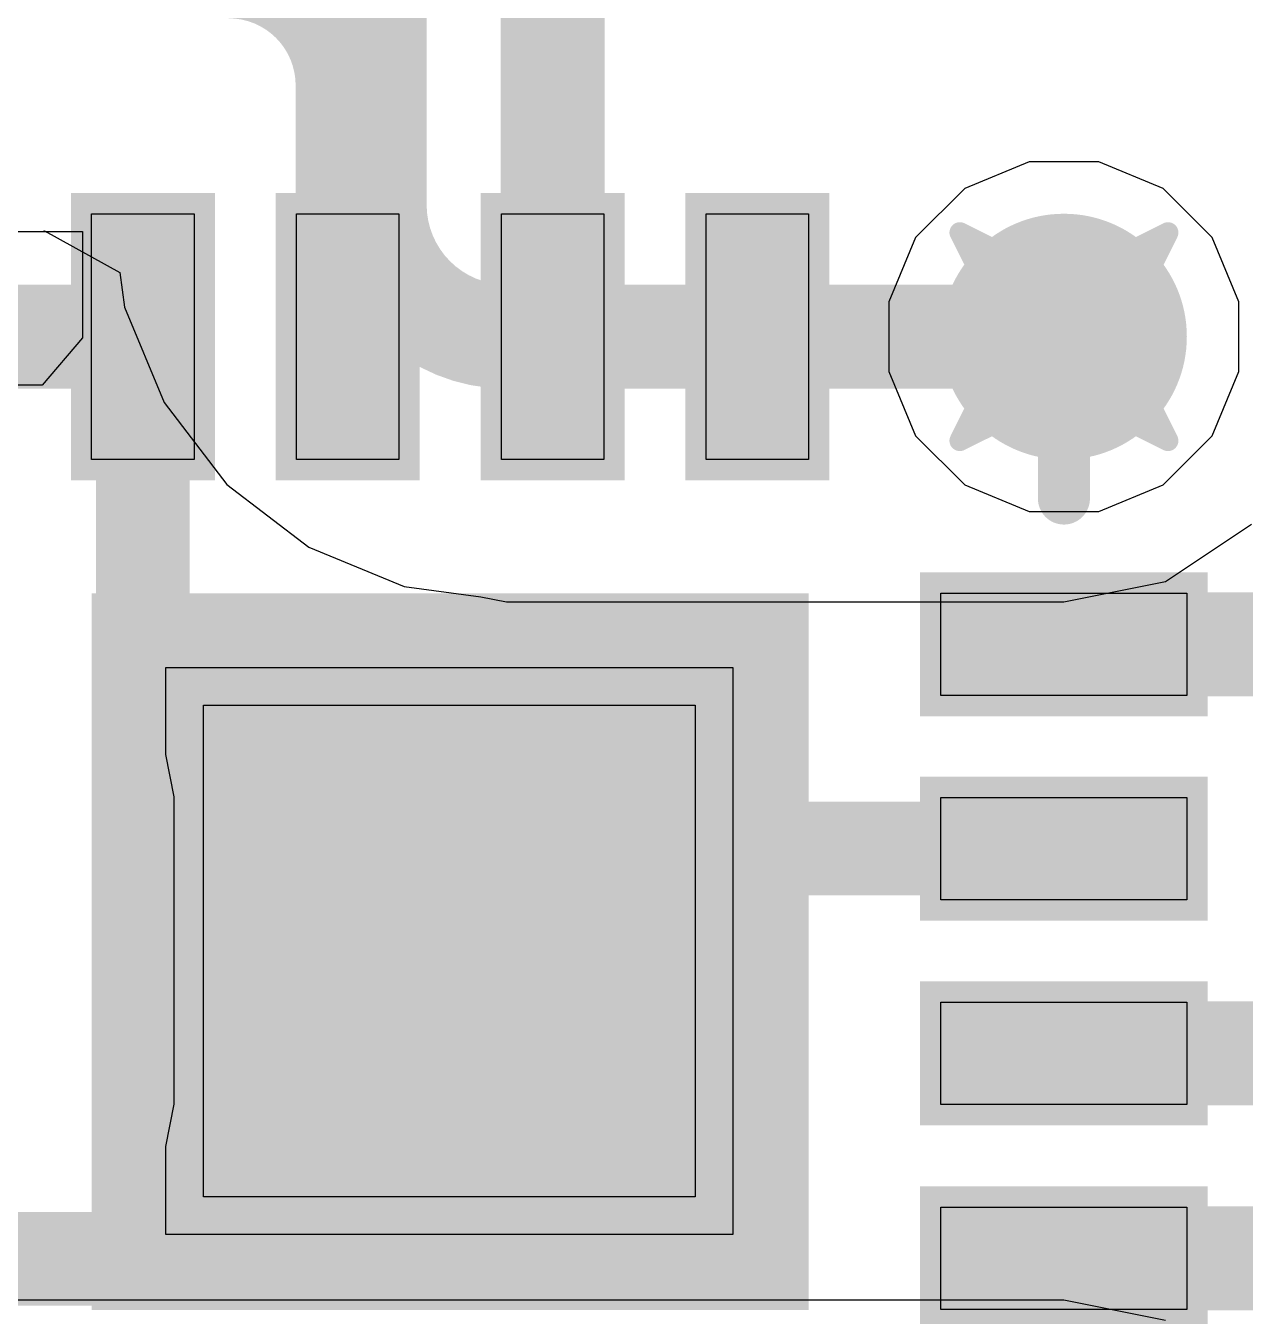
# Model space of a CAD drawing. Header units: inches. Extents: x -2 to 5376, y -4 to 5426.
# Drawn here: x 81.616 to 84.592, y 83.109 to 86.259 of the extents above; entities that cross this region are included whole.
import ezdxf

# ---------------------------------------------------------------- set-up
doc = ezdxf.new("R2010")
doc.units = ezdxf.units.IN
for name, color, linetype in [('Bottom Layer', 5, 'Continuous'), ('Drill Drawing', 1, 'Continuous'), ('Layer 1', 16, 'Continuous'), ('Layer 2', 76, 'Continuous'), ('Top Layer', 1, 'Continuous'), ('Top Overlay', 2, 'Continuous'), ('Top Paste', 8, 'Continuous'), ('Top Solder', 216, 'Continuous'), ('Via Holes', 16, 'Continuous')]:
    doc.layers.add(name, color=color, linetype=linetype)

# ---------------------------------------------------------------- blocks, each defined once
blk = doc.blocks.new('VQFN_16_3_3__26')
at = {"layer": 'Top Layer'}
for points in [[(-0.8729091, 1.7999964), (-0.6228969, 1.7999964), (-0.6228969, 1.1999976), (-0.8729091, 1.1999976)], [(-0.3730371, 1.7999964), (-0.1230249, 1.7999964), (-0.1230249, 1.1999976), (-0.3730371, 1.1999976)], [(0.1270889, 1.7999964), (0.3771011, 1.7999964), (0.3771011, 1.1999976), (0.1270889, 1.1999976)], [(0.6269608999999999, 1.7999964), (0.8769731, 1.7999964), (0.8769731, 1.1999976), (0.6269608999999999, 1.1999976)], [(1.7999964, 0.8734171), (1.7999964, 0.6234048999999998), (1.1999976, 0.6234049), (1.1999976, 0.8734171)], [(-0.7501255, 0.7498714999999999), (0.7498714999999999, 0.7498714999999999), (0.7498714999999999, -0.7501255), (-0.7501255, -0.7501255)], [(1.7999964, 0.3750690999999999), (1.7999964, 0.1250568999999999), (1.1999976, 0.1250569000000001), (1.1999976, 0.3750691)], [(1.7999964, -0.1250569000000001), (1.7999964, -0.3750691), (1.1999976, -0.3750690999999999), (1.1999976, -0.1250568999999999)], [(1.7999964, -0.6249289), (1.7999964, -0.8749410999999999), (1.1999976, -0.8749410999999999), (1.1999976, -0.6249288999999999)]]:
    blk.add_hatch(color=1, dxfattribs=at).paths.add_polyline_path(points)
at = {"layer": 'Top Solder'}
for points in [[(-0.9237091000000001, 1.8507964), (-0.5720968999999999, 1.8507964), (-0.5720968999999999, 1.1491976), (-0.9237091000000001, 1.1491976)], [(-0.4238371, 1.8507964), (-0.0722249, 1.8507964), (-0.0722249, 1.1491976), (-0.4238371, 1.1491976)], [(0.0762889, 1.8507964), (0.4279011, 1.8507964), (0.4279011, 1.1491976), (0.0762889, 1.1491976)], [(0.5761609, 1.8507964), (0.9277731, 1.8507964), (0.9277731, 1.1491976), (0.5761609, 1.1491976)], [(1.8507964, 0.9242171), (1.8507964, 0.5726048999999999), (1.1491976, 0.5726049000000001), (1.1491976, 0.9242171)], [(-0.8009255, 0.8006715), (0.8006715, 0.8006715), (0.8006715, -0.8009255), (-0.8009255, -0.8009255)], [(1.8507964, 0.4258690999999999), (1.8507964, 0.0742568999999999), (1.1491976, 0.0742569000000001), (1.1491976, 0.4258691000000001)], [(1.8507964, -0.0742569000000001), (1.8507964, -0.4258691000000001), (1.1491976, -0.4258690999999999), (1.1491976, -0.0742568999999999)], [(1.8507964, -0.5741289), (1.8507964, -0.9257411), (1.1491976, -0.9257411), (1.1491976, -0.5741288999999999)]]:
    blk.add_hatch(color=216, dxfattribs=at).paths.add_polyline_path(points)
at = {"layer": 'Top Overlay', "const_width": 0.127}
for points in [[(1.108202, 1.4998954), (1.5001494, 1.4998954)], [(1.5001494, 1.1046206), (1.5001494, 1.4998954)]]:
    blk.add_lwpolyline(points, dxfattribs=at)
at = {"layer": 'Top Overlay', "const_width": 0.0635}
for points in [[(1.076452, 1.4998954, 1), (1.139952, 1.4998954, 1)], [(1.4683994, 1.4998954, 1), (1.5318994, 1.4998954, 1)], [(1.4683994, 1.4998954, 1), (1.5318994, 1.4998954, 1)], [(1.4683994, 1.1046206, 1), (1.5318994, 1.1046206, 1)]]:
    blk.add_lwpolyline(points, format="xyb", close=True, dxfattribs=at)
at = {"layer": 'Top Paste'}
for p, q in [((-0.8729218, 1.7999964), (-0.8729218, 1.7999964)), ((-0.8729218, 1.7999964), (-0.622935, 1.7999964)), ((-0.8729218, 1.1999976), (-0.8729218, 1.7999964)), ((-0.622935, 1.7999964), (-0.622935, 1.1999976)), ((-0.3729228, 1.7999964), (-0.3729228, 1.7999964)), ((-0.3729228, 1.7999964), (-0.122936, 1.7999964)), ((-0.3729228, 1.1999976), (-0.3729228, 1.7999964)), ((-0.122936, 1.7999964), (-0.122936, 1.1999976)), ((0.1270762, 1.8000218), (0.1270762, 1.8000218)), ((0.1270762, 1.8000218), (0.377063, 1.8000218)), ((0.1270762, 1.200023), (0.1270762, 1.8000218)), ((0.377063, 1.8000218), (0.377063, 1.200023)), ((0.6270752, 1.7999964), (0.6270752, 1.7999964)), ((0.6270752, 1.7999964), (0.8770619999999999, 1.7999964)), ((0.6270752, 1.1999976), (0.6270752, 1.7999964)), ((0.8770619999999999, 1.7999964), (0.8770619999999999, 1.1999976)), ((-0.622935, 1.1999976), (-0.8729218, 1.1999976)), ((-0.122936, 1.1999976), (-0.3729228, 1.1999976)), ((0.377063, 1.200023), (0.1270762, 1.200023)), ((0.8770619999999999, 1.1999976), (0.6270752, 1.1999976)), ((1.200023, 0.6234938), (1.200023, 0.8734806)), ((1.200023, 0.8734806), (1.8000218, 0.8734806)), ((1.8000218, 0.8734806), (1.8000218, 0.8734806)), ((1.8000218, 0.8734806), (1.8000218, 0.6234938)), ((-0.6000242, 0.5999734), (-0.6000242, 0.5999734)), ((-0.6000242, 0.5999734), (0.5999734, 0.5999734)), ((-0.6000242, -0.6000242), (-0.6000242, 0.5999734)), ((0.5999734, 0.5999734), (0.5999734, -0.6000242)), ((1.8000218, 0.6234938), (1.200023, 0.6234938)), ((1.1999976, 0.1250188), (1.1999976, 0.3750055999999999)), ((1.1999976, 0.3750055999999999), (1.7999964, 0.3750055999999999)), ((1.7999964, 0.3750055999999999), (1.7999964, 0.3750055999999999)), ((1.7999964, 0.3750055999999999), (1.7999964, 0.1250188)), ((1.7999964, 0.1250188), (1.1999976, 0.1250188)), ((1.1999976, -0.3749802), (1.1999976, -0.1249934)), ((1.1999976, -0.1249934), (1.7999964, -0.1249934)), ((1.7999964, -0.1249934), (1.7999964, -0.1249934)), ((1.7999964, -0.1249934), (1.7999964, -0.3749802)), ((1.7999964, -0.3749802), (1.1999976, -0.3749802)), ((0.5999734, -0.6000242), (-0.6000242, -0.6000242)), ((1.1999976, -0.8749792), (1.1999976, -0.6249924)), ((1.1999976, -0.6249924), (1.7999964, -0.6249924)), ((1.7999964, -0.6249924), (1.7999964, -0.6249924)), ((1.7999964, -0.6249924), (1.7999964, -0.8749792)), ((1.7999964, -0.8749792), (1.1999976, -0.8749792))]:
    blk.add_line(p, q, dxfattribs=at)

msp = doc.modelspace()

# ---------------------------------------------------------------- hatches: boundary and pattern name
at = {"layer": 'Bottom Layer'}
h = msp.add_hatch(color=5, dxfattribs=at)
edge = h.paths.add_edge_path()
edge.add_arc((84.15002473999999, 85.50002458), 0.2999994, 0, 360)
h = msp.add_hatch(color=5, dxfattribs=at)
edge = h.paths.add_edge_path()
edge.add_arc((82.27368356, 84.3760695), 0.2999994, 0, 360)
h = msp.add_hatch(color=5, dxfattribs=at)
edge = h.paths.add_edge_path()
edge.add_arc((83.02581565999999, 84.3760695), 0.2999994, 0, 360)
h = msp.add_hatch(color=5, dxfattribs=at)
edge = h.paths.add_edge_path()
edge.add_arc((82.27368356, 83.6239374), 0.2999994, 0, 360)
h = msp.add_hatch(color=5, dxfattribs=at)
edge = h.paths.add_edge_path()
edge.add_arc((83.02581565999999, 83.6239374), 0.2999994, 0, 360)
at = {"layer": 'Layer 1'}
h = msp.add_hatch(color=16, dxfattribs=at)
edge = h.paths.add_edge_path()
edge.add_arc((84.15002473999999, 85.50002458), 0.2999994, 0, 360)
h = msp.add_hatch(color=16, dxfattribs=at)
edge = h.paths.add_edge_path()
edge.add_arc((82.27368356, 84.3760695), 0.2999994, 0, 360)
h = msp.add_hatch(color=16, dxfattribs=at)
edge = h.paths.add_edge_path()
edge.add_arc((83.02581565999999, 84.3760695), 0.2999994, 0, 360)
h = msp.add_hatch(color=16, dxfattribs=at)
edge = h.paths.add_edge_path()
edge.add_arc((82.27368356, 83.6239374), 0.2999994, 0, 360)
h = msp.add_hatch(color=16, dxfattribs=at)
edge = h.paths.add_edge_path()
edge.add_arc((83.02581565999999, 83.6239374), 0.2999994, 0, 360)
at = {"layer": 'Layer 2'}
h = msp.add_hatch(color=76, dxfattribs=at)
edge = h.paths.add_edge_path()
edge.add_arc((84.15002473999999, 85.50002458), 0.2999994, 0, 360)
h = msp.add_hatch(color=76, dxfattribs=at)
edge = h.paths.add_edge_path()
edge.add_arc((82.27368356, 84.3760695), 0.2999994, 0, 360)
h = msp.add_hatch(color=76, dxfattribs=at)
edge = h.paths.add_edge_path()
edge.add_arc((83.02581565999999, 84.3760695), 0.2999994, 0, 360)
h = msp.add_hatch(color=76, dxfattribs=at)
edge = h.paths.add_edge_path()
edge.add_arc((82.27368356, 83.6239374), 0.2999994, 0, 360)
h = msp.add_hatch(color=76, dxfattribs=at)
edge = h.paths.add_edge_path()
edge.add_arc((83.02581565999999, 83.6239374), 0.2999994, 0, 360)
at = {"layer": 'Top Layer'}
h = msp.add_hatch(color=1, dxfattribs=at)
edge = h.paths.add_edge_path()
edge.add_arc((84.15002473999999, 85.50002458), 0.2999994, 0, 360)
msp.add_hatch(color=1, dxfattribs=at).paths.add_polyline_path([(81.77696624, 83.12366408), (83.52684844, 83.12366408), (83.52684844, 84.87354628), (81.77696624, 84.87354628)])
h = msp.add_hatch(color=1, dxfattribs=at)
edge = h.paths.add_edge_path()
edge.add_arc((82.27368356, 84.3760695), 0.2999994, 0, 360)
h = msp.add_hatch(color=1, dxfattribs=at)
edge = h.paths.add_edge_path()
edge.add_arc((83.02581565999999, 84.3760695), 0.2999994, 0, 360)
h = msp.add_hatch(color=1, dxfattribs=at)
edge = h.paths.add_edge_path()
edge.add_arc((82.27368356, 83.6239374), 0.2999994, 0, 360)
h = msp.add_hatch(color=1, dxfattribs=at)
edge = h.paths.add_edge_path()
edge.add_arc((83.02581565999999, 83.6239374), 0.2999994, 0, 360)
at = {"layer": 'Via Holes'}
h = msp.add_hatch(color=7, dxfattribs=at)
edge = h.paths.add_edge_path()
edge.add_arc((84.15002473999999, 85.50002458), 0.1499997, 0, 360)
h = msp.add_hatch(color=7, dxfattribs=at)
edge = h.paths.add_edge_path()
edge.add_arc((82.27368356, 84.3760695), 0.1499997, 0, 360)
h = msp.add_hatch(color=7, dxfattribs=at)
edge = h.paths.add_edge_path()
edge.add_arc((83.02581565999999, 84.3760695), 0.1499997, 0, 360)
h = msp.add_hatch(color=7, dxfattribs=at)
edge = h.paths.add_edge_path()
edge.add_arc((82.27368356, 83.6239374), 0.1499997, 0, 360)
h = msp.add_hatch(color=7, dxfattribs=at)
edge = h.paths.add_edge_path()
edge.add_arc((83.02581565999999, 83.6239374), 0.1499997, 0, 360)

# ---------------------------------------------------------------- linework, layer by layer
at = {"layer": 'Bottom Layer'}
for p, q in [((81.14987833999999, 85.75671444), (81.65564314, 85.75671444)), ((81.65564314, 85.75671444), (81.66198806, 85.75797682)), ((81.66198806, 85.75797682), (81.84606693999999, 85.65658255999999)), ((81.84606693999999, 85.65658255999999), (81.85719467999999, 85.5720666)), ((81.85719467999999, 85.5720666), (81.95360545999999, 85.33930607999999)), ((81.95360545999999, 85.33930607999999), (82.10697574, 85.13943348)), ((82.10697574, 85.13943348), (82.30685088, 84.9860632)), ((84.39778903999999, 84.90186727999999), (84.60783434, 85.04221498)), ((82.30685088, 84.9860632), (82.53960885999999, 84.88965242)), ((84.15002473999999, 84.85258366), (84.39778903999999, 84.90186727999999)), ((82.53960885999999, 84.88965242), (82.7271904, 84.864956)), ((82.7271904, 84.864956), (82.78938992, 84.85258366)), ((82.78938992, 84.85258366), (84.15002473999999, 84.85258366)), ((84.15002473999999, 83.1474715), (73.6143562, 83.1474715)), ((84.39778903999999, 83.09818788), (84.15002473999999, 83.1474715))]:
    msp.add_line(p, q, dxfattribs=at)
at = {"layer": 'Bottom Layer', "const_width": 0.254}
for points in [[(82.46756684, 85.82184765999999), (82.46756684, 88.79720112)], [(82.78938992, 85.50002458), (84.15002473999999, 85.50002458)]]:
    msp.add_lwpolyline(points, dxfattribs=at)
at = {"layer": 'Bottom Layer', "const_width": 0.127}
for points in [[(82.40406684, 85.82184765999999, 1), (82.53106684, 85.82184765999999, 1)], [(82.40406684, 85.82184765999999, 1), (82.53106684, 85.82184765999999, 1)], [(82.72588992, 85.50002458, 1), (82.85288992, 85.50002458, 1)], [(82.72588992, 85.50002458, 1), (82.85288992, 85.50002458, 1)], [(84.08652474, 85.50002458, 1), (84.21352474, 85.50002458, 1)]]:
    msp.add_lwpolyline(points, format="xyb", close=True, dxfattribs=at)
at = {"layer": 'Bottom Layer', "const_width": 0.254}
msp.add_lwpolyline([(82.78938992, 85.50002458, -0.4142135623730951), (82.46756684, 85.82184765999999)], format="xyb", dxfattribs=at)
at = {"layer": 'Drill Drawing', "const_width": 0.0508}
for points in [[(83.89602474, 85.75402457999999), (84.15002473999999, 85.62702458)], [(83.89602474, 85.75402457999999), (84.02302474, 85.50002458)], [(84.15002473999999, 85.62702458), (84.40402474, 85.75402457999999)], [(84.27702473999999, 85.50002458), (84.40402474, 85.75402457999999)], [(83.99762473999999, 85.65242457999999), (84.15002473999999, 85.57622457999999)], [(83.99762473999999, 85.65242457999999), (84.07382473999999, 85.50002458)], [(84.15002473999999, 85.57622457999999), (84.30242473999999, 85.65242457999999)], [(84.22622473999999, 85.50002458), (84.30242473999999, 85.65242457999999)], [(83.89602474, 85.24602458), (84.02302474, 85.50002458)], [(83.99762473999999, 85.34762457999999), (84.07382473999999, 85.50002458)], [(84.22622473999999, 85.50002458), (84.30242473999999, 85.34762457999999)], [(84.27702473999999, 85.50002458), (84.40402474, 85.24602458)], [(83.99762473999999, 85.34762457999999), (84.15002473999999, 85.42382458)], [(84.15002473999999, 85.42382458), (84.30242473999999, 85.34762457999999)], [(83.89602474, 85.24602458), (84.15002473999999, 85.37302457999999)], [(84.15002473999999, 85.37302457999999), (84.40402474, 85.24602458)], [(82.01968355999999, 84.63006949999999), (82.27368356, 84.5030695)], [(82.01968355999999, 84.63006949999999), (82.14668355999999, 84.3760695)], [(82.27368356, 84.5030695), (82.52768356, 84.63006949999999)], [(82.40068355999999, 84.3760695), (82.52768356, 84.63006949999999)], [(82.77181566, 84.63006949999999), (83.02581565999999, 84.5030695)], [(82.77181566, 84.63006949999999), (82.89881566, 84.3760695)], [(83.02581565999999, 84.5030695), (83.27981566, 84.63006949999999)], [(83.15281566, 84.3760695), (83.27981566, 84.63006949999999)], [(82.12128356, 84.5284695), (82.27368356, 84.45226949999999)], [(82.12128356, 84.5284695), (82.19748356, 84.3760695)], [(82.27368356, 84.45226949999999), (82.42608356, 84.5284695)], [(82.34988356, 84.3760695), (82.42608356, 84.5284695)], [(82.87341565999999, 84.5284695), (83.02581565999999, 84.45226949999999)], [(82.87341565999999, 84.5284695), (82.94961566, 84.3760695)], [(83.02581565999999, 84.45226949999999), (83.17821565999999, 84.5284695)], [(83.10201565999999, 84.3760695), (83.17821565999999, 84.5284695)], [(82.01968355999999, 84.1220695), (82.14668355999999, 84.3760695)], [(82.12128356, 84.2236695), (82.19748356, 84.3760695)], [(82.34988356, 84.3760695), (82.42608356, 84.2236695)], [(82.40068355999999, 84.3760695), (82.52768356, 84.1220695)], [(82.77181566, 84.1220695), (82.89881566, 84.3760695)], [(82.87341565999999, 84.2236695), (82.94961566, 84.3760695)], [(83.10201565999999, 84.3760695), (83.17821565999999, 84.2236695)], [(83.15281566, 84.3760695), (83.27981566, 84.1220695)], [(82.12128356, 84.2236695), (82.27368356, 84.2998695)], [(82.27368356, 84.2998695), (82.42608356, 84.2236695)], [(82.87341565999999, 84.2236695), (83.02581565999999, 84.2998695)], [(83.02581565999999, 84.2998695), (83.17821565999999, 84.2236695)], [(82.01968355999999, 84.1220695), (82.27368356, 84.24906949999999)], [(82.27368356, 84.24906949999999), (82.52768356, 84.1220695)], [(82.77181566, 84.1220695), (83.02581565999999, 84.24906949999999)], [(83.02581565999999, 84.24906949999999), (83.27981566, 84.1220695)], [(82.01968355999999, 83.8779374), (82.27368356, 83.7509374)], [(82.01968355999999, 83.8779374), (82.14668355999999, 83.6239374)], [(82.27368356, 83.7509374), (82.52768356, 83.8779374)], [(82.40068355999999, 83.6239374), (82.52768356, 83.8779374)], [(82.77181566, 83.8779374), (83.02581565999999, 83.7509374)], [(82.77181566, 83.8779374), (82.89881566, 83.6239374)], [(83.02581565999999, 83.7509374), (83.27981566, 83.8779374)], [(83.15281566, 83.6239374), (83.27981566, 83.8779374)], [(82.12128356, 83.77633739999999), (82.27368356, 83.7001374)], [(82.12128356, 83.77633739999999), (82.19748356, 83.6239374)], [(82.27368356, 83.7001374), (82.42608356, 83.77633739999999)], [(82.34988356, 83.6239374), (82.42608356, 83.77633739999999)], [(82.87341565999999, 83.77633739999999), (83.02581565999999, 83.7001374)], [(82.87341565999999, 83.77633739999999), (82.94961566, 83.6239374)], [(83.02581565999999, 83.7001374), (83.17821565999999, 83.77633739999999)], [(83.10201565999999, 83.6239374), (83.17821565999999, 83.77633739999999)], [(82.01968355999999, 83.36993739999998), (82.14668355999999, 83.6239374)], [(82.12128356, 83.47153739999999), (82.19748356, 83.6239374)], [(82.34988356, 83.6239374), (82.42608356, 83.47153739999999)], [(82.40068355999999, 83.6239374), (82.52768356, 83.36993739999998)], [(82.77181566, 83.36993739999998), (82.89881566, 83.6239374)], [(82.87341565999999, 83.47153739999999), (82.94961566, 83.6239374)], [(83.10201565999999, 83.6239374), (83.17821565999999, 83.47153739999999)], [(83.15281566, 83.6239374), (83.27981566, 83.36993739999998)], [(82.12128356, 83.47153739999999), (82.27368356, 83.54773739999999)], [(82.27368356, 83.54773739999999), (82.42608356, 83.47153739999999)], [(82.87341565999999, 83.47153739999999), (83.02581565999999, 83.54773739999999)], [(83.02581565999999, 83.54773739999999), (83.17821565999999, 83.47153739999999)], [(82.01968355999999, 83.36993739999998), (82.27368356, 83.4969374)], [(82.27368356, 83.4969374), (82.52768356, 83.36993739999998)], [(82.77181566, 83.36993739999998), (83.02581565999999, 83.4969374)], [(83.02581565999999, 83.4969374), (83.27981566, 83.36993739999998)]]:
    msp.add_lwpolyline(points, dxfattribs=at)
at = {"layer": 'Drill Drawing', "const_width": 0.0254}
for points in [[(83.88332473999999, 85.75402457999999, 1), (83.90872474, 85.75402457999999, 1)], [(83.88332473999999, 85.75402457999999, 1), (83.90872474, 85.75402457999999, 1)], [(84.39132474, 85.75402457999999, 1), (84.41672473999999, 85.75402457999999, 1)], [(84.39132474, 85.75402457999999, 1), (84.41672473999999, 85.75402457999999, 1)], [(83.98492474, 85.65242457999999, 1), (84.01032473999999, 85.65242457999999, 1)], [(83.98492474, 85.65242457999999, 1), (84.01032473999999, 85.65242457999999, 1)], [(84.13732474, 85.62702458, 1), (84.16272474, 85.62702458, 1)], [(84.13732474, 85.62702458, 1), (84.16272474, 85.62702458, 1)], [(84.28972474, 85.65242457999999, 1), (84.31512473999999, 85.65242457999999, 1)], [(84.28972474, 85.65242457999999, 1), (84.31512473999999, 85.65242457999999, 1)], [(84.13732474, 85.57622457999999, 1), (84.16272474, 85.57622457999999, 1)], [(84.13732474, 85.57622457999999, 1), (84.16272474, 85.57622457999999, 1)], [(84.01032473999999, 85.50002458, 1), (84.03572474, 85.50002458, 1)], [(84.01032473999999, 85.50002458, 1), (84.03572474, 85.50002458, 1)], [(84.06112474, 85.50002458, 1), (84.08652474, 85.50002458, 1)], [(84.06112474, 85.50002458, 1), (84.08652474, 85.50002458, 1)], [(84.21352474, 85.50002458, 1), (84.23892474, 85.50002458, 1)], [(84.21352474, 85.50002458, 1), (84.23892474, 85.50002458, 1)], [(84.26432473999999, 85.50002458, 1), (84.28972474, 85.50002458, 1)], [(84.26432473999999, 85.50002458, 1), (84.28972474, 85.50002458, 1)], [(84.13732474, 85.42382458, 1), (84.16272474, 85.42382458, 1)], [(84.13732474, 85.42382458, 1), (84.16272474, 85.42382458, 1)], [(83.98492474, 85.34762457999999, 1), (84.01032473999999, 85.34762457999999, 1)], [(83.98492474, 85.34762457999999, 1), (84.01032473999999, 85.34762457999999, 1)], [(84.13732474, 85.37302457999999, 1), (84.16272474, 85.37302457999999, 1)], [(84.13732474, 85.37302457999999, 1), (84.16272474, 85.37302457999999, 1)], [(84.28972474, 85.34762457999999, 1), (84.31512473999999, 85.34762457999999, 1)], [(84.28972474, 85.34762457999999, 1), (84.31512473999999, 85.34762457999999, 1)], [(83.88332473999999, 85.24602458, 1), (83.90872474, 85.24602458, 1)], [(83.88332473999999, 85.24602458, 1), (83.90872474, 85.24602458, 1)], [(84.39132474, 85.24602458, 1), (84.41672473999999, 85.24602458, 1)], [(84.39132474, 85.24602458, 1), (84.41672473999999, 85.24602458, 1)], [(82.00698356, 84.63006949999999, 1), (82.03238356, 84.63006949999999, 1)], [(82.00698356, 84.63006949999999, 1), (82.03238356, 84.63006949999999, 1)], [(82.51498356, 84.63006949999999, 1), (82.54038356, 84.63006949999999, 1)], [(82.51498356, 84.63006949999999, 1), (82.54038356, 84.63006949999999, 1)], [(82.75911565999999, 84.63006949999999, 1), (82.78451566, 84.63006949999999, 1)], [(82.75911565999999, 84.63006949999999, 1), (82.78451566, 84.63006949999999, 1)], [(83.26711565999999, 84.63006949999999, 1), (83.29251565999999, 84.63006949999999, 1)], [(83.26711565999999, 84.63006949999999, 1), (83.29251565999999, 84.63006949999999, 1)], [(82.10858356, 84.5284695, 1), (82.13398356, 84.5284695, 1)], [(82.10858356, 84.5284695, 1), (82.13398356, 84.5284695, 1)], [(82.41338356, 84.5284695, 1), (82.43878356, 84.5284695, 1)], [(82.41338356, 84.5284695, 1), (82.43878356, 84.5284695, 1)], [(82.86071566, 84.5284695, 1), (82.88611566, 84.5284695, 1)], [(82.86071566, 84.5284695, 1), (82.88611566, 84.5284695, 1)], [(83.16551566, 84.5284695, 1), (83.19091565999999, 84.5284695, 1)], [(83.16551566, 84.5284695, 1), (83.19091565999999, 84.5284695, 1)], [(82.26098356, 84.5030695, 1), (82.28638355999999, 84.5030695, 1)], [(82.26098356, 84.5030695, 1), (82.28638355999999, 84.5030695, 1)], [(83.01311566, 84.5030695, 1), (83.03851566, 84.5030695, 1)], [(83.01311566, 84.5030695, 1), (83.03851566, 84.5030695, 1)], [(82.26098356, 84.45226949999999, 1), (82.28638355999999, 84.45226949999999, 1)], [(82.26098356, 84.45226949999999, 1), (82.28638355999999, 84.45226949999999, 1)], [(83.01311566, 84.45226949999999, 1), (83.03851566, 84.45226949999999, 1)], [(83.01311566, 84.45226949999999, 1), (83.03851566, 84.45226949999999, 1)], [(82.13398356, 84.3760695, 1), (82.15938356, 84.3760695, 1)], [(82.13398356, 84.3760695, 1), (82.15938356, 84.3760695, 1)], [(82.18478355999999, 84.3760695, 1), (82.21018356, 84.3760695, 1)], [(82.18478355999999, 84.3760695, 1), (82.21018356, 84.3760695, 1)], [(82.33718356, 84.3760695, 1), (82.36258355999999, 84.3760695, 1)], [(82.33718356, 84.3760695, 1), (82.36258355999999, 84.3760695, 1)], [(82.38798356, 84.3760695, 1), (82.41338356, 84.3760695, 1)], [(82.38798356, 84.3760695, 1), (82.41338356, 84.3760695, 1)], [(82.88611566, 84.3760695, 1), (82.91151565999999, 84.3760695, 1)], [(82.88611566, 84.3760695, 1), (82.91151565999999, 84.3760695, 1)], [(82.93691566, 84.3760695, 1), (82.96231565999999, 84.3760695, 1)], [(82.93691566, 84.3760695, 1), (82.96231565999999, 84.3760695, 1)], [(83.08931566, 84.3760695, 1), (83.11471566, 84.3760695, 1)], [(83.08931566, 84.3760695, 1), (83.11471566, 84.3760695, 1)], [(83.14011565999999, 84.3760695, 1), (83.16551566, 84.3760695, 1)], [(83.14011565999999, 84.3760695, 1), (83.16551566, 84.3760695, 1)], [(82.26098356, 84.2998695, 1), (82.28638355999999, 84.2998695, 1)], [(82.26098356, 84.2998695, 1), (82.28638355999999, 84.2998695, 1)], [(83.01311566, 84.2998695, 1), (83.03851566, 84.2998695, 1)], [(83.01311566, 84.2998695, 1), (83.03851566, 84.2998695, 1)], [(82.26098356, 84.24906949999999, 1), (82.28638355999999, 84.24906949999999, 1)], [(82.26098356, 84.24906949999999, 1), (82.28638355999999, 84.24906949999999, 1)], [(83.01311566, 84.24906949999999, 1), (83.03851566, 84.24906949999999, 1)], [(83.01311566, 84.24906949999999, 1), (83.03851566, 84.24906949999999, 1)], [(82.10858356, 84.2236695, 1), (82.13398356, 84.2236695, 1)], [(82.10858356, 84.2236695, 1), (82.13398356, 84.2236695, 1)], [(82.41338356, 84.2236695, 1), (82.43878356, 84.2236695, 1)], [(82.41338356, 84.2236695, 1), (82.43878356, 84.2236695, 1)], [(82.86071566, 84.2236695, 1), (82.88611566, 84.2236695, 1)], [(82.86071566, 84.2236695, 1), (82.88611566, 84.2236695, 1)], [(83.16551566, 84.2236695, 1), (83.19091565999999, 84.2236695, 1)], [(83.16551566, 84.2236695, 1), (83.19091565999999, 84.2236695, 1)], [(82.00698356, 84.1220695, 1), (82.03238356, 84.1220695, 1)], [(82.00698356, 84.1220695, 1), (82.03238356, 84.1220695, 1)], [(82.51498356, 84.1220695, 1), (82.54038356, 84.1220695, 1)], [(82.51498356, 84.1220695, 1), (82.54038356, 84.1220695, 1)], [(82.75911565999999, 84.1220695, 1), (82.78451566, 84.1220695, 1)], [(82.75911565999999, 84.1220695, 1), (82.78451566, 84.1220695, 1)], [(83.26711565999999, 84.1220695, 1), (83.29251565999999, 84.1220695, 1)], [(83.26711565999999, 84.1220695, 1), (83.29251565999999, 84.1220695, 1)], [(82.00698356, 83.8779374, 1), (82.03238356, 83.8779374, 1)], [(82.00698356, 83.8779374, 1), (82.03238356, 83.8779374, 1)], [(82.51498356, 83.8779374, 1), (82.54038356, 83.8779374, 1)], [(82.51498356, 83.8779374, 1), (82.54038356, 83.8779374, 1)], [(82.75911565999999, 83.8779374, 1), (82.78451566, 83.8779374, 1)], [(82.75911565999999, 83.8779374, 1), (82.78451566, 83.8779374, 1)], [(83.26711565999999, 83.8779374, 1), (83.29251565999999, 83.8779374, 1)], [(83.26711565999999, 83.8779374, 1), (83.29251565999999, 83.8779374, 1)], [(82.10858356, 83.77633739999999, 1), (82.13398356, 83.77633739999999, 1)], [(82.10858356, 83.77633739999999, 1), (82.13398356, 83.77633739999999, 1)], [(82.41338356, 83.77633739999999, 1), (82.43878356, 83.77633739999999, 1)], [(82.41338356, 83.77633739999999, 1), (82.43878356, 83.77633739999999, 1)], [(82.86071566, 83.77633739999999, 1), (82.88611566, 83.77633739999999, 1)], [(82.86071566, 83.77633739999999, 1), (82.88611566, 83.77633739999999, 1)], [(83.16551566, 83.77633739999999, 1), (83.19091565999999, 83.77633739999999, 1)], [(83.16551566, 83.77633739999999, 1), (83.19091565999999, 83.77633739999999, 1)], [(82.26098356, 83.7509374, 1), (82.28638355999999, 83.7509374, 1)], [(82.26098356, 83.7509374, 1), (82.28638355999999, 83.7509374, 1)], [(83.01311566, 83.7509374, 1), (83.03851566, 83.7509374, 1)], [(83.01311566, 83.7509374, 1), (83.03851566, 83.7509374, 1)], [(82.26098356, 83.7001374, 1), (82.28638355999999, 83.7001374, 1)], [(82.26098356, 83.7001374, 1), (82.28638355999999, 83.7001374, 1)], [(83.01311566, 83.7001374, 1), (83.03851566, 83.7001374, 1)], [(83.01311566, 83.7001374, 1), (83.03851566, 83.7001374, 1)], [(82.13398356, 83.6239374, 1), (82.15938356, 83.6239374, 1)], [(82.13398356, 83.6239374, 1), (82.15938356, 83.6239374, 1)], [(82.18478355999999, 83.6239374, 1), (82.21018356, 83.6239374, 1)], [(82.18478355999999, 83.6239374, 1), (82.21018356, 83.6239374, 1)], [(82.33718356, 83.6239374, 1), (82.36258355999999, 83.6239374, 1)], [(82.33718356, 83.6239374, 1), (82.36258355999999, 83.6239374, 1)], [(82.38798356, 83.6239374, 1), (82.41338356, 83.6239374, 1)], [(82.38798356, 83.6239374, 1), (82.41338356, 83.6239374, 1)], [(82.88611566, 83.6239374, 1), (82.91151565999999, 83.6239374, 1)], [(82.88611566, 83.6239374, 1), (82.91151565999999, 83.6239374, 1)], [(82.93691566, 83.6239374, 1), (82.96231565999999, 83.6239374, 1)], [(82.93691566, 83.6239374, 1), (82.96231565999999, 83.6239374, 1)], [(83.08931566, 83.6239374, 1), (83.11471566, 83.6239374, 1)], [(83.08931566, 83.6239374, 1), (83.11471566, 83.6239374, 1)], [(83.14011565999999, 83.6239374, 1), (83.16551566, 83.6239374, 1)], [(83.14011565999999, 83.6239374, 1), (83.16551566, 83.6239374, 1)], [(82.26098356, 83.54773739999999, 1), (82.28638355999999, 83.54773739999999, 1)], [(82.26098356, 83.54773739999999, 1), (82.28638355999999, 83.54773739999999, 1)], [(83.01311566, 83.54773739999999, 1), (83.03851566, 83.54773739999999, 1)], [(83.01311566, 83.54773739999999, 1), (83.03851566, 83.54773739999999, 1)], [(82.26098356, 83.4969374, 1), (82.28638355999999, 83.4969374, 1)], [(82.26098356, 83.4969374, 1), (82.28638355999999, 83.4969374, 1)], [(83.01311566, 83.4969374, 1), (83.03851566, 83.4969374, 1)], [(83.01311566, 83.4969374, 1), (83.03851566, 83.4969374, 1)], [(82.10858356, 83.47153739999999, 1), (82.13398356, 83.47153739999999, 1)], [(82.10858356, 83.47153739999999, 1), (82.13398356, 83.47153739999999, 1)], [(82.41338356, 83.47153739999999, 1), (82.43878356, 83.47153739999999, 1)], [(82.41338356, 83.47153739999999, 1), (82.43878356, 83.47153739999999, 1)], [(82.86071566, 83.47153739999999, 1), (82.88611566, 83.47153739999999, 1)], [(82.86071566, 83.47153739999999, 1), (82.88611566, 83.47153739999999, 1)], [(83.16551566, 83.47153739999999, 1), (83.19091565999999, 83.47153739999999, 1)], [(83.16551566, 83.47153739999999, 1), (83.19091565999999, 83.47153739999999, 1)], [(82.00698356, 83.36993739999998, 1), (82.03238356, 83.36993739999998, 1)], [(82.00698356, 83.36993739999998, 1), (82.03238356, 83.36993739999998, 1)], [(82.51498356, 83.36993739999998, 1), (82.54038356, 83.36993739999998, 1)], [(82.51498356, 83.36993739999998, 1), (82.54038356, 83.36993739999998, 1)], [(82.75911565999999, 83.36993739999998, 1), (82.78451566, 83.36993739999998, 1)], [(82.75911565999999, 83.36993739999998, 1), (82.78451566, 83.36993739999998, 1)], [(83.26711565999999, 83.36993739999998, 1), (83.29251565999999, 83.36993739999998, 1)], [(83.26711565999999, 83.36993739999998, 1), (83.29251565999999, 83.36993739999998, 1)]]:
    msp.add_lwpolyline(points, format="xyb", close=True, dxfattribs=at)
at = {"layer": 'Layer 1'}
for p, q in [((84.06508968, 85.92702397999999), (83.9081507, 85.86201521999999)), ((84.2349598, 85.92702397999999), (84.06508968, 85.92702397999999)), ((84.39189877999999, 85.86201521999999), (84.2349598, 85.92702397999999)), ((83.9081507, 85.86201521999999), (83.7880341, 85.74189862)), ((84.51201538, 85.74189862), (84.39189877999999, 85.86201521999999)), ((83.7880341, 85.74189862), (83.72302533999999, 85.58495964)), ((84.57702413999999, 85.58495964), (84.51201538, 85.74189862)), ((83.72302533999999, 85.58495964), (83.72302533999999, 85.41508952)), ((84.57702413999999, 85.41508952), (84.57702413999999, 85.58495964)), ((83.72302533999999, 85.41508952), (83.7880341, 85.25815054)), ((84.51201538, 85.25815054), (84.57702413999999, 85.41508952)), ((83.7880341, 85.25815054), (83.9081507, 85.13803394)), ((84.39189877999999, 85.13803394), (84.51201538, 85.25815054)), ((83.9081507, 85.13803394), (84.06508968, 85.07302518)), ((84.2349598, 85.07302518), (84.39189877999999, 85.13803394)), ((84.06508968, 85.07302518), (84.2349598, 85.07302518))]:
    msp.add_line(p, q, dxfattribs=at)
at = {"layer": 'Layer 2'}
for p, q in [((84.06508968, 85.92702397999999), (83.9081507, 85.86201521999999)), ((84.2349598, 85.92702397999999), (84.06508968, 85.92702397999999)), ((84.39189877999999, 85.86201521999999), (84.2349598, 85.92702397999999)), ((83.9081507, 85.86201521999999), (83.7880341, 85.74189862)), ((84.51201538, 85.74189862), (84.39189877999999, 85.86201521999999)), ((83.7880341, 85.74189862), (83.72302533999999, 85.58495964)), ((84.57702413999999, 85.58495964), (84.51201538, 85.74189862)), ((83.72302533999999, 85.58495964), (83.72302533999999, 85.41508952)), ((84.57702413999999, 85.41508952), (84.57702413999999, 85.58495964)), ((83.72302533999999, 85.41508952), (83.7880341, 85.25815054)), ((84.51201538, 85.25815054), (84.57702413999999, 85.41508952)), ((83.7880341, 85.25815054), (83.9081507, 85.13803394)), ((84.39189877999999, 85.13803394), (84.51201538, 85.25815054)), ((83.9081507, 85.13803394), (84.06508968, 85.07302518)), ((84.2349598, 85.07302518), (84.39189877999999, 85.13803394)), ((84.06508968, 85.07302518), (84.2349598, 85.07302518))]:
    msp.add_line(p, q, dxfattribs=at)
at = {"layer": 'Top Layer'}
for p, q in [((81.16048538, 85.75681603999999), (81.75440341999999, 85.75681603999999)), ((81.75440341999999, 85.75681603999999), (81.75440341999999, 85.49717469999999)), ((81.75440341999999, 85.49717469999999), (81.65649149999999, 85.38154628)), ((81.65649149999999, 85.38154628), (81.22244613999999, 85.38154628)), ((81.95787774, 84.48008758), (81.95787774, 84.69212678)), ((81.95787774, 84.69212678), (83.34187294, 84.69212678)), ((83.34187294, 84.69212678), (83.34187294, 84.11553407999999)), ((81.9784365, 84.3767299), (81.95787774, 84.48008758)), ((81.9784365, 83.62659169999999), (81.9784365, 84.3767299)), ((83.34187294, 84.11553407999999), (83.34187294, 83.30813158)), ((81.95787774, 83.52323401999999), (81.9784365, 83.62659169999999)), ((81.95787774, 83.30813158), (81.95787774, 83.52323401999999)), ((83.34187294, 83.30813158), (81.95787774, 83.30813158))]:
    msp.add_line(p, q, dxfattribs=at)
for points, const_width in [([(82.9019678, 85.74539365999999), (82.9019678, 86.42605778)], 0.254), ([(82.40184434, 85.49717215999999), (82.40184434, 86.11350062)], 0.254), ([(82.9019678, 85.74539365999999), (82.90197033999999, 85.74539112)], 0.254), ([(82.90197033999999, 85.49717215999999), (82.90197033999999, 85.74539112)], 0.254), ([(81.15000533999999, 85.50012618), (81.90197234, 85.50012618)], 0.254), ([(83.41693756, 85.50012618), (84.15002473999999, 85.50012618)], 0.254), ([(84.15002473999999, 85.50002458), (84.15002473999999, 85.50012618)], 0.254), ([(81.90197234, 84.74777818), (81.90197234, 85.50012618)], 0.2286), ([(84.14987233999999, 84.74854017999999), (85.97270334, 84.74854017999999)], 0.254), ([(82.64974833999999, 84.00000218), (82.89993833999999, 84.25019217999998)], 0.2286), ([(82.89993833999999, 84.25019217999998), (84.14987233999999, 84.25019217999998)], 0.2286), ([(84.14987233999999, 83.75006618), (88.48772498, 83.75006618)], 0.254), ([(81.14987833999999, 83.24867017999999), (81.90222633999998, 83.24867017999999)], 0.2286), ([(84.14987233999999, 83.25019418), (86.41169407999999, 83.25019418)], 0.254)]:
    msp.add_lwpolyline(points, dxfattribs=dict(at, const_width=const_width))
for points, const_width in [([(82.111088, 86.40425696, -0.4142135623730951), (82.40184434, 86.11350062)], 0.254), ([(82.64974833999999, 84.00000218, -0.4142132489891883), (81.90197234, 84.74777818)], 0.2286), ([(82.64974833999999, 84.00000218, -0.4142135623730951), (82.89993833999999, 84.25019217999998)], 0.2286)]:
    msp.add_lwpolyline(points, format="xyb", dxfattribs=dict(at, const_width=const_width))
for points, const_width in [([(82.33834433999999, 86.11350062, 1), (82.46534433999999, 86.11350062, 1)], 0.127), ([(82.33834433999999, 86.11350062, 1), (82.46534433999999, 86.11350062, 1)], 0.127), ([(82.83846779999999, 85.74539365999999, 1), (82.9654678, 85.74539365999999, 1)], 0.127), ([(82.83846779999999, 85.74539365999999, 1), (82.9654678, 85.74539365999999, 1)], 0.127), ([(82.83847034, 85.74539112, 1), (82.96547034, 85.74539112, 1)], 0.127), ([(82.83847034, 85.74539112, 1), (82.96547034, 85.74539112, 1)], 0.127), ([(81.83847234, 85.50012618, 1), (81.96547234, 85.50012618, 1)], 0.127), ([(82.33834433999999, 85.49717215999999, 1), (82.46534433999999, 85.49717215999999, 1)], 0.127), ([(82.83847034, 85.49717215999999, 1), (82.96547034, 85.49717215999999, 1)], 0.127), ([(83.35343756, 85.50012618, 1), (83.48043756, 85.50012618, 1)], 0.127), ([(84.08652474, 85.50012618, 1), (84.21352474, 85.50012618, 1)], 0.127), ([(84.08652474, 85.50012618, 1), (84.21352474, 85.50012618, 1)], 0.127), ([(84.08652474, 85.50002458, 1), (84.21352474, 85.50002458, 1)], 0.127), ([(81.84482234, 85.50012618, 1), (81.95912234, 85.50012618, 1)], 0.1143), ([(84.08637234, 84.74854017999999, 1), (84.21337233999999, 84.74854017999999, 1)], 0.127), ([(81.84482234, 84.74777818, 1), (81.95912234, 84.74777818, 1)], 0.1143), ([(81.84482234, 84.74777818, 1), (81.95912234, 84.74777818, 1)], 0.1143), ([(82.84278834, 84.25019217999998, 1), (82.95708834, 84.25019217999998, 1)], 0.1143), ([(82.84278834, 84.25019217999998, 1), (82.95708834, 84.25019217999998, 1)], 0.1143), ([(82.84278834, 84.25019217999998, 1), (82.95708834, 84.25019217999998, 1)], 0.1143), ([(84.09272234, 84.25019217999998, 1), (84.20702234, 84.25019217999998, 1)], 0.1143), ([(82.59259834, 84.00000218, 1), (82.70689834, 84.00000218, 1)], 0.1143), ([(82.59259834, 84.00000218, 1), (82.70689834, 84.00000218, 1)], 0.1143), ([(82.59259834, 84.00000218, 1), (82.70689834, 84.00000218, 1)], 0.1143), ([(84.08637234, 83.75006618, 1), (84.21337233999999, 83.75006618, 1)], 0.127), ([(81.84507634, 83.24867017999999, 1), (81.95937633999999, 83.24867017999999, 1)], 0.1143), ([(84.08637234, 83.25019418, 1), (84.21337233999999, 83.25019418, 1)], 0.127)]:
    msp.add_lwpolyline(points, format="xyb", close=True, dxfattribs=dict(at, const_width=const_width))

# ---------------------------------------------------------------- block references
msp.add_blockref('VQFN_16_3_3__26', (82.64987534, 84.00012917999999))

doc.saveas('drawing.dxf')
